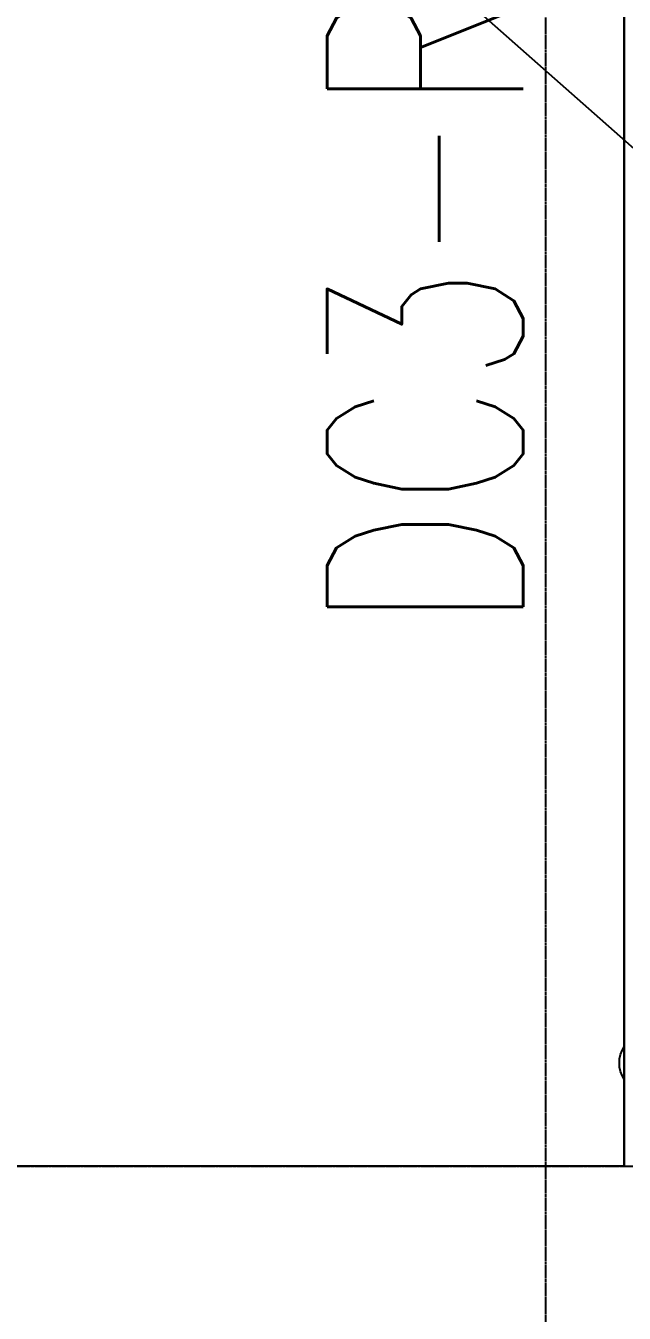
# Model space of a CAD drawing. Extents: x 225000 to 2157367, y 208400 to 840900.
# Drawn here: x 503461 to 503766, y 417727 to 418383 of the extents above; entities that cross this region are included whole.
import ezdxf
from ezdxf.enums import TextEntityAlignment as Align

# ---------------------------------------------------------------- set-up
doc = ezdxf.new("R2010")
doc.units = 0
doc.header["$LTSCALE"] = 10
doc.linetypes.add('XFDC20$0$HIDDEN2', pattern=[0.1875, 0.125, -0.0625])
for name, color, linetype in [('XFDC20$0$A-C-2800 (PH2)', 195, 'XFDC20$0$HIDDEN2'), ('XFM2Q20-DC$0$EQUIP-01', 3, 'Continuous'), ('XFM2Q20-DC$0$M-EQ-TEXT', 3, 'Continuous'), ('XFM2Q20-DC$0$RACK-DC1-600X1200', 6, 'Continuous')]:
    doc.layers.add(name, color=color, linetype=linetype)
doc.styles.add('XFM2Q20-DC$0$XFL10-HVAC-EQ-L194205$0$M-TXT', font='simplex.shx', dxfattribs={"width": 0.8, "bigfont": 'chineset.shx'})

# ---------------------------------------------------------------- blocks, each defined once
blk = doc.blocks.new('Data Center Layout_L20')
blk.add_line((511825.59, 211202.31), (498925.59, 222602.31))
blk = doc.blocks.new('XFDC20')
at = {"layer": 'XFDC20$0$A-C-2800 (PH2)', "ltscale": 0.3}
for p, q in [((503725.59, 211277.31), (503725.59, 222602.31)), ((498925.59, 217802.31), (511825.59, 217802.31))]:
    blk.add_line(p, q, dxfattribs=at)
blk = doc.blocks.new('XFM2Q20-DC$0$RC-96 KW-加濕型')
at = {"layer": 'XFM2Q20-DC$0$EQUIP-01'}
blk.add_arc((538230.11, 160415.53), 15, 326.44269, 33.55731, dxfattribs=at)
blk = doc.blocks.new('XFM2Q20-DC')
at = {"layer": 'XFM2Q20-DC$0$RACK-DC1-600X1200'}
for p, q in [((503765.59, 219002.31), (503765.59, 217802.31)), ((503765.59, 217802.31), (503765.59, 218402.31))]:
    blk.add_line(p, q, dxfattribs=at)
blk.add_lwpolyline([(503765.59, 217802.31), (503155.59, 217802.31), (503155.59, 219002.31), (503765.59, 219002.31)], close=True, dxfattribs=at)
at = {"xscale": -1}
blk.add_blockref('XFM2Q20-DC$0$RC-96 KW-加濕型', (1042008.2, 57439.28), dxfattribs=at)
at = {"layer": 'XFM2Q20-DC$0$M-EQ-TEXT', "style": 'XFM2Q20-DC$0$XFL10-HVAC-EQ-L194205$0$M-TXT', "width": 0.7}
blk.add_text('DC3-RC-05', height=100, rotation=90, dxfattribs=at).set_placement((503664.13, 218369.29, 0), align=Align.MIDDLE_CENTER)

msp = doc.modelspace()

# ---------------------------------------------------------------- block references
for name in ['Data Center Layout_L20', 'XFDC20', 'XFM2Q20-DC']:
    msp.add_blockref(name, (0, 200000))

doc.saveas('drawing.dxf')
